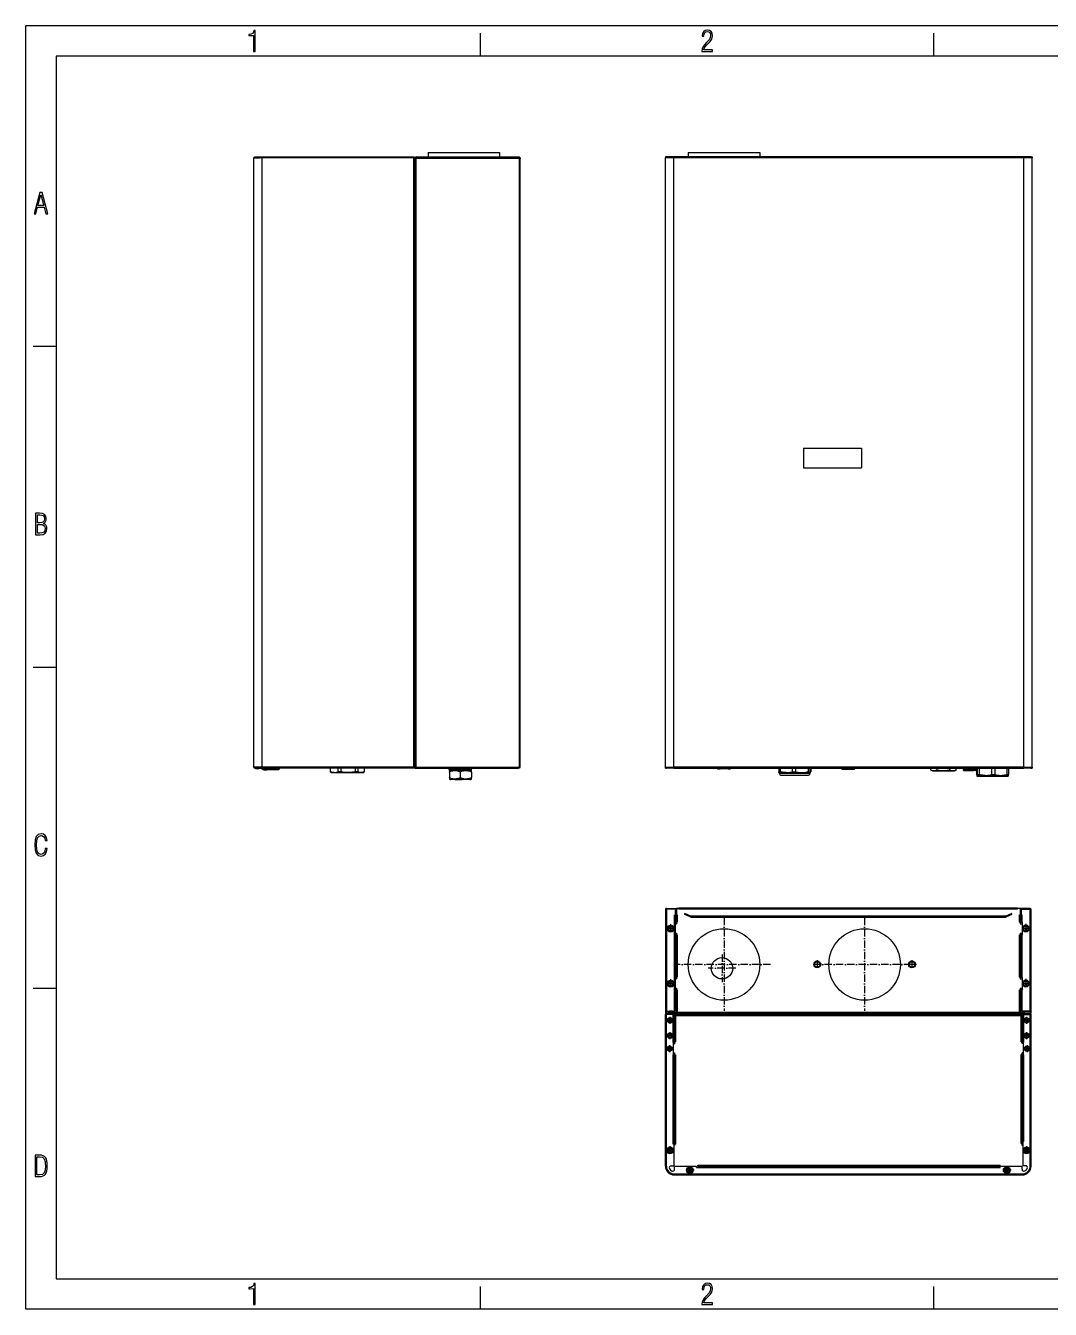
# Model space of a CAD drawing. Extents: x 0 to 2970, y 0 to 2100.
# Drawn here: x 0 to 1676, y 0 to 2100 of the extents above; entities that cross this region are included whole.
import ezdxf

# ---------------------------------------------------------------- set-up
doc = ezdxf.new("R2010")
doc.units = 0
doc.header["$MEASUREMENT"] = 0
doc.linetypes.add('DASHDOT', pattern=[18.5, 12, -3, 0.5, -3])
doc.layers.get('0').update_dxf_attribs({"linetype": 'CONTINUOUS'})

msp = doc.modelspace()

# ---------------------------------------------------------------- linework, layer by layer
at = {"color": 7}
for p, q in [((0, 0), (0, 2100)), ((2970, 2100), (0, 2100)), ((744, 2050), (744, 2087.5)), ((1486, 2050), (1486, 2087.5)), ((2920, 2050), (50, 2050)), ((50, 2050), (50, 50)), ((658.4, 1892.6), (775.4, 1892.6)), ((658.4, 1892.6), (658.4, 1885.4)), ((775.4, 1892.6), (775.4, 1885.4)), ((1084, 1892.6), (1201, 1892.6)), ((1084, 1892.6), (1084, 1885.4)), ((1201, 1892.6), (1201, 1885.4)), ((373.3, 1883.6), (373.8, 1884.9)), ((373.3, 887.2), (373.3, 1883.6)), ((373.3, 1883.6), (373.9, 1883.6)), ((373.8, 1884.9), (375.1, 1885.4)), ((373.9, 1883.6), (375.9, 1883.6)), ((375.1, 1885.4), (375.6, 1885.4)), ((375.6, 1885.4), (377.4, 1885.4)), ((375.9, 1883.6), (379, 1883.6)), ((377.4, 1885.4), (380, 1885.4)), ((379, 1883.6), (382.8, 1883.6)), ((380, 1885.4), (383.4, 1885.4)), ((387.1, 1883.6), (382.8, 1883.6)), ((383.4, 1885.4), (387.1, 1885.4)), ((387.1, 1885.4), (387.1, 1883.6)), ((387.1, 1885.4), (387.1, 1883.6)), ((387.1, 1885.4), (387.1, 1885.4)), ((387.1, 1885.4), (635.5, 1885.4)), ((387.1, 887.2), (387.1, 1883.6)), ((634.5, 1883.6), (387.1, 1883.6)), ((634.8, 1884.5), (634.5, 1883.6)), ((634.5, 1883.6), (634.8, 1884.1)), ((634.5, 1883.6), (635.3, 1883.9)), ((634.5, 1883.6), (634.9, 1883.9)), ((634.5, 1883.6), (634.5, 887.2)), ((635.1, 1885.1), (634.8, 1884.5)), ((634.8, 1884.1), (635.1, 1884.5)), ((634.9, 1883.9), (635.3, 1884.2)), ((635.4, 1885.4), (635.1, 1885.1)), ((635.1, 1884.5), (635.4, 1884.6)), ((635.4, 1884.5), (635.3, 1884.2)), ((635.3, 1883.9), (635.9, 1884.2)), ((635.4, 1885.4), (635.5, 1885.4)), ((635.5, 1884.6), (635.4, 1884.6)), ((635.5, 1884.5), (635.4, 1884.5)), ((635.5, 1885.4), (635.5, 1884.6)), ((635.5, 1884.5), (635.5, 1884.6)), ((635.5, 1884.5), (636.3, 1884.5)), ((635.9, 1884.2), (636.2, 1884.5)), ((636.2, 1884.5), (636.3, 1884.5)), ((636.3, 1884.6), (636.5, 1884.1)), ((636.3, 1884.6), (636.3, 887.2)), ((637.1, 1884.6), (636.3, 1884.6)), ((636.3, 1884.5), (636.3, 886.3)), ((636.8, 1883.7), (636.5, 1884.1)), ((637.2, 1883.4), (636.8, 1883.7)), ((637.1, 1884.6), (637.2, 1884.1)), ((637.2, 1884.2), (637.2, 1884.6)), ((808.1, 1884.6), (637.2, 1884.6)), ((637.4, 1884.5), (637.2, 1884.6)), ((637.2, 1884.1), (637.6, 1883.4)), ((638.1, 1882.8), (637.2, 1883.4)), ((637.6, 1884.1), (637.4, 1884.5)), ((637.4, 1883.7), (637.4, 1883.8)), ((637.6, 1883.6), (637.4, 1883.7)), ((637.8, 1883.7), (637.6, 1884.1)), ((637.8, 1883.3), (637.6, 1883.6)), ((638.1, 1882.8), (637.6, 1883.4)), ((637.7, 1883.4), (637.7, 1883.3)), ((638.1, 1882.8), (637.8, 1883.7)), ((638.1, 1882.8), (637.8, 1883.3)), ((638.2, 1884.9), (638.1, 1884.6)), ((807.1, 1882.8), (638.1, 1882.8)), ((638.1, 1882.8), (638.1, 887.2)), ((639.5, 1885.4), (638.2, 1884.9)), ((639.5, 1885.4), (639.5, 1884.6)), ((639.5, 1885.4), (645.5, 1885.4)), ((645.5, 1885.4), (808.1, 1885.4)), ((645.5, 1885.4), (645.5, 1884.6)), ((807.4, 1883.7), (807.1, 1882.8)), ((807.1, 1882.8), (807.4, 1883.3)), ((808.3, 1882.8), (807.1, 1882.8)), ((807.1, 1882.8), (807.1, 886.2)), ((807.6, 1884.1), (807.4, 1883.7)), ((807.4, 1883.3), (807.6, 1883.6)), ((807.8, 1884.5), (807.6, 1884.1)), ((807.8, 1883.7), (807.6, 1883.6)), ((808.1, 1884.6), (807.8, 1884.5)), ((808.1, 1883.8), (807.8, 1883.7)), ((808.1, 1883.6), (808, 1883.8)), ((808.1, 1884.6), (808.1, 1885.4)), ((808.1, 1885), (808.3, 1884.9)), ((808.1, 1884.6), (808.1, 1883.8)), ((808.1, 1883.6), (808.1, 1882.8)), ((808.1, 1883.6), (808.9, 1883.6)), ((808.3, 1884.9), (808.9, 1883.6)), ((808.9, 1882.8), (808.3, 1882.8)), ((808.9, 1883.6), (808.9, 1882.8)), ((808.9, 886.2), (808.9, 1882.8)), ((1047.4, 1885.4), (1046.6, 1885.4)), ((1046.6, 1885.4), (1046.6, 1883.6)), ((1046.6, 1883.6), (1046.7, 1884)), ((1046.6, 887.2), (1046.6, 1883.6)), ((1046.6, 1883.6), (1047.3, 1883.6)), ((1047.4, 1885.1), (1046.7, 1884)), ((1049.3, 1883.6), (1047.3, 1883.6)), ((1047.4, 1885.1), (1048.4, 1885.4)), ((1047.4, 1885.1), (1047.4, 1885.4)), ((1048.2, 1885.4), (1047.6, 1885.2)), ((1048.2, 1885.4), (1048.4, 1885.4)), ((1049, 1885.4), (1048.4, 1885.4)), ((1050.7, 1885.4), (1049, 1885.4)), ((1052.3, 1883.6), (1049.3, 1883.6)), ((1053.4, 1885.4), (1050.7, 1885.4)), ((1056.2, 1883.6), (1052.3, 1883.6)), ((1056.7, 1885.4), (1053.4, 1885.4)), ((1060.4, 1883.6), (1056.2, 1883.6)), ((1060.4, 1885.4), (1056.7, 1885.4)), ((1060.4, 1884.9), (1060.4, 1885.4)), ((1632.8, 1885.4), (1060.4, 1885.4)), ((1060.4, 1883.6), (1060.4, 1884.9)), ((1060.4, 887.2), (1060.4, 1883.6)), ((1632.8, 1883.6), (1060.4, 1883.6)), ((1632.8, 1884.9), (1632.8, 1885.4)), ((1636.5, 1885.4), (1632.8, 1885.4)), ((1632.8, 1883.6), (1632.8, 1884.9)), ((1632.8, 887.2), (1632.8, 1883.6)), ((1637.1, 1883.6), (1632.8, 1883.6)), ((1639.9, 1885.4), (1636.5, 1885.4)), ((1640.9, 1883.6), (1637.1, 1883.6)), ((1642.5, 1885.4), (1639.9, 1885.4)), ((1644, 1883.6), (1640.9, 1883.6)), ((1644.2, 1885.4), (1642.5, 1885.4)), ((1646, 1883.6), (1644, 1883.6)), ((1644.8, 1885.4), (1644.2, 1885.4)), ((1645.9, 1885.1), (1644.8, 1885.4)), ((1645.1, 1885.4), (1644.8, 1885.4)), ((1645.8, 1885.1), (1645.1, 1885.4)), ((1645.8, 1885.4), (1646.6, 1885.4)), ((1645.8, 1885.1), (1645.8, 1885.4)), ((1646.4, 1884.5), (1645.9, 1885.1)), ((1646, 1883.6), (1646.6, 1883.6)), ((1646.6, 1883.6), (1646.4, 1884.5)), ((1646.6, 1885.4), (1646.6, 1883.6)), ((1646.6, 887.2), (1646.6, 1883.6)), ((50, 1575), (12.5, 1575)), ((1272.6, 1408.7), (1367.6, 1408.7)), ((1272.6, 1408.7), (1272.6, 1376.7)), ((1367.6, 1408.7), (1367.6, 1376.7)), ((1272.6, 1376.7), (1367.6, 1376.7)), ((50, 1050), (12.5, 1050)), ((373.8, 886), (373.3, 887.2)), ((373.9, 887.2), (373.3, 887.2)), ((375.1, 885.4), (373.8, 886)), ((375.9, 887.2), (373.9, 887.2)), ((375.1, 885.4), (375.6, 885.4)), ((375.6, 885.4), (377.4, 885.4)), ((379, 887.2), (375.9, 887.2)), ((376.8, 884.5), (376.7, 884.5)), ((376.7, 884.5), (376.8, 884.5)), ((376.7, 884.5), (376.7, 884.5)), ((376.7, 884.5), (376.7, 884.5)), ((376.8, 884.5), (376.9, 884.5)), ((377.1, 884.5), (376.9, 884.5)), ((376.9, 884.5), (376.9, 884.5)), ((376.9, 884.5), (376.9, 884.5)), ((377, 884.5), (377.1, 884.5)), ((377.1, 884.5), (377.3, 884.5)), ((377.3, 884.5), (377.5, 884.5)), ((377.5, 884.5), (377.3, 884.5)), ((377.4, 885.4), (380, 885.4)), ((378, 884.5), (377.5, 884.5)), ((377.6, 884.5), (377.9, 884.5)), ((377.6, 884.5), (377.6, 884.5)), ((378, 884.5), (378, 884.5)), ((378, 884.5), (378.4, 884.5)), ((378, 884.5), (378, 884.5)), ((378.8, 884.5), (378.4, 884.5)), ((378.4, 884.5), (378.8, 884.5)), ((378.8, 885.4), (378.8, 885.1)), ((378.8, 885.1), (378.8, 885.4)), ((378.8, 885.1), (378.8, 884.8)), ((378.8, 884.8), (378.8, 885.1)), ((378.8, 884.6), (378.8, 884.8)), ((378.8, 884.8), (378.8, 884.6)), ((378.8, 884.5), (378.8, 884.6)), ((378.8, 884.6), (378.8, 884.5)), ((378.8, 884.5), (379.2, 884.5)), ((382.8, 887.2), (379, 887.2)), ((379.2, 884.5), (379.5, 884.5)), ((379.2, 884.5), (379.4, 884.5)), ((379.5, 884.5), (379.5, 884.5)), ((379.5, 884.5), (379.8, 884.5)), ((379.5, 884.5), (379.7, 884.5)), ((379.9, 884.5), (379.8, 884.5)), ((379.9, 884.5), (379.9, 884.5)), ((379.9, 884.5), (380.2, 884.5)), ((380, 885.4), (383.4, 885.4)), ((380.4, 884.5), (380.2, 884.5)), ((380.2, 884.5), (380.4, 884.5)), ((380.4, 884.5), (380.5, 884.5)), ((380.5, 884.5), (380.4, 884.5)), ((380.5, 884.5), (380.7, 884.5)), ((380.7, 884.5), (380.7, 884.5)), ((380.7, 884.5), (380.8, 884.5)), ((380.7, 884.5), (380.7, 884.5)), ((380.7, 884.5), (380.8, 884.5)), ((380.8, 884.5), (380.8, 884.5)), ((380.8, 884.5), (380.8, 884.5)), ((387.1, 887.2), (382.8, 887.2)), ((387.1, 885.4), (383.4, 885.4)), ((385.2, 885.4), (388.4, 883.2)), ((634.5, 887.2), (387.1, 887.2)), ((387.1, 885.4), (387.1, 887.2)), ((387.1, 885.4), (387.1, 887.2)), ((387.1, 885.4), (387.1, 885.4)), ((636.3, 885.4), (387.1, 885.4)), ((387.3, 885.4), (389.1, 884.2)), ((389.1, 884.2), (388.4, 883.2)), ((388.4, 883.2), (389.8, 882.7)), ((389.8, 883.9), (389.1, 884.2)), ((389.8, 883.9), (390.5, 883.9)), ((389.8, 883.9), (389.8, 882.7)), ((389.8, 882.7), (390.5, 882.7)), ((394.5, 883.9), (390.5, 883.9)), ((390.5, 883.9), (390.5, 882.7)), ((390.5, 882.7), (394.5, 882.7)), ((394.5, 882.7), (394.5, 883.9)), ((394.5, 883.9), (409.1, 883.9)), ((409.1, 882.7), (394.5, 882.7)), ((397.5, 885.4), (397.5, 884.7)), ((397.5, 885.4), (397.5, 884.7)), ((397.6, 884.7), (397.5, 884.7)), ((397.5, 884.7), (397.5, 884.7)), ((397.5, 884.7), (397.5, 884.7)), ((397.6, 884.7), (397.7, 884.7)), ((397.7, 884.7), (397.6, 884.7)), ((397.7, 884.7), (397.8, 884.7)), ((397.8, 884.7), (397.8, 884.7)), ((398, 884.7), (397.8, 884.7)), ((398.4, 884.7), (398, 884.7)), ((398.4, 884.7), (398.5, 884.7)), ((398.4, 884.7), (398.4, 884.7)), ((398.5, 884.7), (398.7, 884.7)), ((398.7, 884.7), (398.5, 884.7)), ((399.1, 884.7), (398.7, 884.7)), ((399.1, 884.7), (399.5, 884.7)), ((399.5, 884.7), (399.1, 884.7)), ((399.5, 885.4), (399.5, 884.7)), ((399.5, 884.7), (399.5, 885.4)), ((399.5, 884.7), (414.7, 884.7)), ((414.7, 884.7), (399.5, 884.7)), ((409.1, 883.9), (409.1, 882.7)), ((409.1, 883.9), (414.1, 883.9)), ((414.1, 882.7), (409.1, 882.7)), ((414.1, 883.9), (414.1, 882.7)), ((414.7, 884.7), (415.2, 884.9)), ((415.4, 884.9), (414.7, 884.7)), ((415.2, 884.9), (415.7, 885.2)), ((415.9, 885.4), (415.4, 884.9)), ((415.7, 885.2), (415.9, 885.4)), ((498, 885.4), (498, 879.4)), ((498.3, 885.4), (498.3, 879.4)), ((510.9, 885.4), (510.9, 879.4)), ((515.7, 885.4), (515.7, 879.4)), ((538.8, 885.4), (538.8, 879.4)), ((543.4, 885.4), (543.4, 879.4)), ((553.9, 885.4), (553.9, 879.4)), ((554, 885.4), (554, 879.4)), ((634.5, 887.2), (635.3, 887)), ((635, 886.4), (634.5, 887.2)), ((634.5, 887.2), (634.9, 887)), ((635, 886.8), (634.5, 887.2)), ((634.9, 887), (635.3, 886.7)), ((635.5, 886.4), (635, 886.8)), ((635, 886.4), (635.5, 885.8)), ((635.3, 887), (635.9, 886.7)), ((635.3, 886.7), (635.4, 886.5)), ((636.3, 886.2), (635.5, 886.4)), ((635.5, 885.8), (636.1, 885.5)), ((635.9, 886.7), (636.2, 886.4)), ((636.3, 886.3), (635.9, 886.3)), ((636.1, 885.5), (636.3, 885.4)), ((636.2, 886.4), (636.3, 886.3)), ((636.3, 887.2), (636.8, 887.2)), ((637.1, 886.2), (636.3, 886.2)), ((636.3, 886.2), (636.3, 885.4)), ((637.1, 885.4), (636.3, 885.4)), ((636.8, 887.2), (638.1, 887.2)), ((637.1, 886.5), (637.1, 887.2)), ((637.1, 886.2), (637.1, 886.5)), ((637.1, 886.2), (637.4, 886.4)), ((637.1, 886.2), (637.1, 885.4)), ((637.1, 885.4), (637.4, 885.6)), ((637.1, 885.4), (805.6, 885.4)), ((637.4, 886.4), (637.6, 886.5)), ((637.6, 886), (637.4, 885.6)), ((637.8, 886.8), (637.6, 886.5)), ((637.8, 886.4), (637.6, 886)), ((638.1, 887.2), (637.8, 886.8)), ((638.1, 887.2), (637.8, 886.4)), ((638.1, 887.2), (805.6, 887.2)), ((711.1, 882.9), (693.1, 882.9)), ((693.1, 881.9), (693.1, 882.9)), ((711.1, 883.9), (694.1, 883.9)), ((697, 883.8), (697, 885.4)), ((697.7, 883.8), (697, 883.8)), ((697, 883.8), (698.3, 881.8)), ((699.6, 883.8), (697.7, 883.8)), ((698.1, 885.4), (698.1, 883.9)), ((702.6, 883.8), (699.6, 883.8)), ((706.3, 883.8), (702.6, 883.8)), ((710.5, 883.8), (706.3, 883.8)), ((710.5, 883.8), (710.5, 885.4)), ((714.7, 883.8), (710.5, 883.8)), ((710.5, 881.8), (710.5, 883.8)), ((728.1, 883.9), (711.1, 883.9)), ((729.1, 882.9), (711.1, 882.9)), ((718.4, 883.8), (714.7, 883.8)), ((721.4, 883.8), (718.4, 883.8)), ((721.4, 883.8), (723.3, 883.8)), ((722.7, 881.8), (724, 883.8)), ((724, 883.8), (723.3, 883.8)), ((724, 885.4), (724, 883.8)), ((724.1, 885.4), (724.1, 883.9)), ((729.1, 881.4), (729.1, 882.9)), ((805.6, 887.2), (805.6, 886.2)), ((807.1, 886.2), (805.6, 886.2)), ((805.6, 886), (805.6, 886.2)), ((805.6, 885.4), (805.6, 886)), ((808.1, 885.4), (805.6, 885.4)), ((807.1, 886.2), (808.3, 886.2)), ((808.1, 886.2), (808.1, 886.2)), ((808.1, 886.2), (808.1, 885.4)), ((808.3, 886.2), (808.9, 886.2)), ((1046.6, 885.4), (1046.6, 887.2)), ((1047, 886.2), (1046.6, 887.2)), ((1046.6, 887.2), (1047.3, 887.2)), ((1046.6, 885.4), (1047.4, 885.4)), ((1047, 886.2), (1047.6, 885.6)), ((1047.3, 887.2), (1049.3, 887.2)), ((1047.4, 885.8), (1047.4, 885.4)), ((1047.4, 885.8), (1047.5, 885.7)), ((1047.5, 885.8), (1047.6, 885.7)), ((1047.6, 885.6), (1047.6, 885.6)), ((1047.6, 885.6), (1048.4, 885.4)), ((1047.9, 885.6), (1048.2, 885.5)), ((1048.2, 885.5), (1048.4, 885.4)), ((1048.4, 885.4), (1049, 885.4)), ((1050.7, 885.4), (1049, 885.4)), ((1049.3, 887.2), (1052.3, 887.2)), ((1053.4, 885.4), (1050.7, 885.4)), ((1052.3, 887.2), (1056.2, 887.2)), ((1056.7, 885.4), (1053.4, 885.4)), ((1056.2, 887.2), (1060.4, 887.2)), ((1060.4, 885.4), (1056.7, 885.4)), ((1060.4, 886), (1060.4, 887.2)), ((1632.8, 887.2), (1060.4, 887.2)), ((1060.4, 885.4), (1060.4, 886)), ((1060.4, 885.4), (1632.8, 885.4)), ((1131.1, 885.4), (1131.1, 885.3)), ((1131.1, 885.3), (1131.1, 885.3)), ((1131.2, 885), (1131.1, 885.3)), ((1131.1, 885.3), (1131.7, 884.9)), ((1131.2, 885), (1131.7, 884.6)), ((1132.7, 884.7), (1131.7, 884.9)), ((1131.7, 884.6), (1132, 884.4)), ((1132, 884.4), (1132.9, 884.2)), ((1134, 884.5), (1132.7, 884.7)), ((1132.9, 884.2), (1134.2, 884)), ((1136.1, 884.5), (1134, 884.5)), ((1134.2, 884), (1135.1, 884)), ((1135.1, 884), (1136.1, 884)), ((1136.1, 884.5), (1136.1, 885.4)), ((1149.1, 884.5), (1136.1, 884.5)), ((1136.1, 884.1), (1136.1, 884.5)), ((1136.1, 884), (1136.1, 884.1)), ((1149.1, 884), (1136.1, 884)), ((1137.6, 885.4), (1136.7, 885.4)), ((1136.8, 885.4), (1137.6, 885.4)), ((1137.6, 885.4), (1147.6, 885.4)), ((1137.6, 885.4), (1137.6, 885.4)), ((1147.6, 885.4), (1148.6, 885.4)), ((1147.6, 885.4), (1148.5, 885.4)), ((1147.6, 885.4), (1147.6, 885.4)), ((1149.1, 885.4), (1149.1, 884.5)), ((1150.3, 884.5), (1149.1, 884.5)), ((1149.1, 884.1), (1149.1, 884.5)), ((1149.1, 884), (1149.1, 884.1)), ((1149.1, 884), (1150.2, 884)), ((1150.2, 884), (1151.6, 884.1)), ((1151.8, 884.6), (1150.3, 884.5)), ((1151.6, 884.1), (1152.7, 884.3)), ((1153, 884.8), (1151.8, 884.6)), ((1152.7, 884.3), (1153.4, 884.5)), ((1153, 884.8), (1153.8, 885)), ((1153.7, 884.7), (1153.4, 884.5)), ((1154, 885), (1153.7, 884.7)), ((1154.1, 885.3), (1153.8, 885)), ((1154, 885), (1154.1, 885.3)), ((1154.1, 885.3), (1154.1, 885.4)), ((1154.1, 885.3), (1154.1, 885.3)), ((1232.1, 885.4), (1232.1, 879.4)), ((1234.6, 885.4), (1234.6, 879.4)), ((1254, 885.4), (1254, 879.4)), ((1259.5, 885.4), (1259.5, 879.4)), ((1280.1, 885.4), (1280.1, 879.4)), ((1283.1, 885.4), (1283.1, 879.4)), ((1284.3, 885.4), (1284.3, 879.4)), ((1335.8, 883.4), (1335.8, 885.4)), ((1355.8, 883.4), (1335.8, 883.4)), ((1355.8, 883.4), (1355.8, 885.4)), ((1480.9, 882), (1480.9, 885.4)), ((1491.3, 882), (1491.3, 885.4)), ((1512.1, 882), (1512.1, 885.4)), ((1522.5, 882), (1522.5, 885.4)), ((1534.5, 882.9), (1555.7, 882.9)), ((1534.5, 881.4), (1534.5, 882.9)), ((1535.5, 883.9), (1555.7, 883.9)), ((1539.5, 885.4), (1539.5, 883.9)), ((1555.7, 885.4), (1555.7, 874.9)), ((1556.8, 885.4), (1556.8, 874.9)), ((1559.7, 885.4), (1559.7, 874.9)), ((1580.3, 885.4), (1580.3, 874.9)), ((1585.7, 885.4), (1585.7, 874.9)), ((1605.2, 885.4), (1605.2, 874.9)), ((1607.7, 885.4), (1607.7, 874.9)), ((1632.8, 887.2), (1632.8, 886)), ((1632.8, 887.2), (1637.1, 887.2)), ((1632.8, 886), (1632.8, 885.4)), ((1636.5, 885.4), (1632.8, 885.4)), ((1639.9, 885.4), (1636.5, 885.4)), ((1637.1, 887.2), (1640.9, 887.2)), ((1642.5, 885.4), (1639.9, 885.4)), ((1640.9, 887.2), (1644, 887.2)), ((1644.2, 885.4), (1642.5, 885.4)), ((1644, 887.2), (1646, 887.2)), ((1644.2, 885.4), (1644.8, 885.4)), ((1644.8, 885.4), (1645.7, 885.6)), ((1645.1, 885.5), (1644.8, 885.4)), ((1645.1, 885.5), (1645.4, 885.6)), ((1645.6, 885.6), (1645.7, 885.6)), ((1645.7, 885.6), (1646.3, 886.2)), ((1645.8, 885.4), (1645.8, 885.8)), ((1645.8, 885.7), (1645.8, 885.8)), ((1645.8, 885.4), (1646.6, 885.4)), ((1646, 887.2), (1646.6, 887.2)), ((1646.3, 886.2), (1646.6, 887.2)), ((1646.6, 887.2), (1646.6, 885.4)), ((498.3, 879.4), (498, 879.4)), ((500.5, 877.9), (498, 879.4)), ((504.6, 877.9), (500.5, 877.9)), ((551.4, 877.9), (504.6, 877.9)), ((515.7, 879.4), (510.9, 879.4)), ((543.4, 879.4), (538.8, 879.4)), ((551.4, 877.9), (554, 879.4)), ((554, 879.4), (553.9, 879.4)), ((693.2, 881.9), (693.1, 881.9)), ((693.2, 881.9), (693.2, 881.4)), ((693.2, 881.4), (693.2, 878.9)), ((711.1, 881.4), (693.2, 881.4)), ((693.2, 878.9), (693.2, 869.9)), ((693.2, 869.9), (693.2, 867.4)), ((702.1, 866.9), (695.5, 866.9)), ((698.3, 881.8), (699.8, 881.8)), ((699.8, 881.8), (702.6, 881.8)), ((702.1, 866.9), (707.4, 866.9)), ((702.6, 881.8), (706.3, 881.8)), ((711.1, 866.9), (703, 866.9)), ((706.3, 881.8), (710.5, 881.8)), ((707.4, 866.9), (711.1, 866.9)), ((710.5, 881.8), (714.7, 881.8)), ((720.1, 881.4), (711.1, 881.4)), ((711.1, 878.9), (711.1, 869.9)), ((711.1, 866.9), (713.9, 866.9)), ((713, 866.9), (711.1, 866.9)), ((713.4, 866.9), (713, 866.9)), ((726.7, 866.9), (713.9, 866.9)), ((714.7, 881.8), (718.4, 881.8)), ((718.4, 881.8), (721.2, 881.8)), ((729.1, 881.4), (720.1, 881.4)), ((721.2, 881.8), (722.7, 881.8)), ((729.1, 878.9), (729.1, 881.4)), ((729.1, 878.9), (729.1, 869.9)), ((729.1, 867.5), (729.1, 869.9)), ((1232.1, 879.4), (1234.6, 879.4)), ((1232.7, 877.9), (1232.7, 878)), ((1232.7, 877.9), (1244.3, 877.9)), ((1232.7, 877.9), (1232.7, 876.9)), ((1232.7, 876.9), (1244.3, 876.9)), ((1235.7, 873.9), (1246, 873.9)), ((1244.3, 877.9), (1283.6, 877.9)), ((1244.3, 876.9), (1283.6, 876.9)), ((1246, 873.9), (1280.6, 873.9)), ((1254, 879.4), (1259.5, 879.4)), ((1280.1, 879.4), (1283.1, 879.4)), ((1283.6, 877.9), (1283.7, 878)), ((1283.6, 877.9), (1283.6, 876.9)), ((1483.7, 880.9), (1480.9, 882)), ((1483.7, 880.9), (1485.9, 880.9)), ((1485.9, 880.9), (1486.1, 880.9)), ((1486.1, 880.9), (1485.9, 880.9)), ((1486.1, 880.9), (1501.7, 880.9)), ((1501.7, 880.9), (1517.3, 880.9)), ((1517.3, 880.9), (1519.7, 880.9)), ((1519.7, 880.9), (1522.5, 882)), ((1534.5, 881.4), (1550.9, 881.4)), ((1550.9, 881.9), (1550.9, 881.4)), ((1550.9, 881.9), (1554.1, 881.9)), ((1554.1, 881.9), (1554.1, 881.4)), ((1554.1, 881.4), (1555.7, 881.4)), ((1556.2, 873.4), (1556.2, 873.5)), ((1556.2, 873.4), (1570, 873.4)), ((1556.2, 873.4), (1556.2, 872.4)), ((1556.2, 872.4), (1570, 872.4)), ((1556.8, 874.9), (1559.7, 874.9)), ((1570, 873.4), (1607.1, 873.4)), ((1570, 872.4), (1607.1, 872.4)), ((1580.3, 874.9), (1585.7, 874.9)), ((1605.2, 874.9), (1607.7, 874.9)), ((1607.1, 873.4), (1607.2, 873.5)), ((1607.1, 873.4), (1607.1, 872.4)), ((1046.6, 654.9), (1048.4, 654.9)), ((1046.6, 654.9), (1046.6, 653.9)), ((1046.6, 653.9), (1046.6, 487.9)), ((1048.4, 655.7), (1067.4, 655.7)), ((1062.4, 654.9), (1048.4, 654.9)), ((1048.4, 654.9), (1048.4, 487.9)), ((1062.4, 654.9), (1064.8, 654.9)), ((1062.4, 654.9), (1062.4, 644.9)), ((1062.4, 654), (1064.8, 654)), ((1064.8, 655.5), (1064.8, 645.5)), ((1068.8, 655.5), (1064.8, 655.5)), ((1067.4, 655.5), (1067.4, 655.7)), ((1622.8, 656.3), (1068.8, 656.3)), ((1068.8, 656.3), (1068.8, 654.5)), ((1068.8, 654.5), (1068.8, 655.5)), ((1622.8, 654.5), (1068.8, 654.5)), ((1078.3, 656.4), (1069.2, 656.4)), ((1069.2, 656.4), (1069.2, 656.3)), ((1078.3, 656.5), (1078.3, 656.9)), ((1078.3, 656.5), (1613.3, 656.5)), ((1078.3, 656.5), (1078.3, 656.3)), ((1613.3, 656.5), (1613.3, 656.9)), ((1613.3, 656.5), (1613.3, 656.3)), ((1622.4, 656.4), (1613.3, 656.4)), ((1622.4, 656.4), (1622.4, 656.3)), ((1622.8, 656.3), (1622.8, 655.5)), ((1622.8, 654.5), (1622.8, 655.5)), ((1626.8, 655.5), (1622.8, 655.5)), ((1624.2, 655.5), (1624.2, 655.7)), ((1643.2, 655.7), (1624.2, 655.7)), ((1626.8, 655.5), (1626.8, 645.5)), ((1629.2, 654.9), (1626.8, 654.9)), ((1626.8, 654), (1629.2, 654)), ((1629.2, 654.9), (1643.2, 654.9)), ((1629.2, 644.9), (1629.2, 654.9)), ((1643.2, 653.9), (1643.2, 654.9)), ((1643.2, 654), (1644.2, 654)), ((1645, 653.9), (1643.2, 653.9)), ((1643.2, 487.9), (1643.2, 653.9)), ((1645, 487.9), (1645, 653.9)), ((1061.4, 487.9), (1061.4, 644.9)), ((1062.4, 644.9), (1061.4, 644.9)), ((1062.4, 647.1), (1064.8, 647.1)), ((1063.2, 644.9), (1062.4, 644.9)), ((1063.2, 632.9), (1062.9, 632.9)), ((1062.9, 612.9), (1062.9, 632.9)), ((1062.9, 630.5), (1064.8, 630.5)), ((1063.2, 632.9), (1063.2, 644.9)), ((1064, 644.4), (1063.2, 644.4)), ((1063.7, 641.4), (1063.2, 641.4)), ((1063.7, 630.5), (1063.7, 644.4)), ((1064, 645.5), (1064, 633.5)), ((1064, 645.5), (1064.8, 645.5)), ((1064, 633.5), (1065.8, 633.5)), ((1064.8, 645.5), (1065.8, 645.5)), ((1064.8, 633.5), (1064.8, 630.5)), ((1064.8, 633.5), (1065.8, 633.5)), ((1065.8, 645.5), (1065.8, 633.5)), ((1088.3, 643.3), (1078.3, 647.8)), ((1078.3, 646.1), (1078.3, 647.8)), ((1088.3, 641.5), (1078.3, 646.1)), ((1603.3, 643.3), (1088.3, 643.3)), ((1088.3, 641.5), (1088.3, 643.3)), ((1088.3, 641.5), (1603.3, 641.5)), ((1613.3, 647.8), (1603.3, 643.3)), ((1613.3, 646.1), (1603.3, 641.5)), ((1603.3, 641.5), (1603.3, 643.3)), ((1613.3, 646.1), (1613.3, 647.8)), ((1625.8, 633.5), (1625.8, 645.5)), ((1625.8, 645.5), (1626.8, 645.5)), ((1627.6, 633.5), (1625.8, 633.5)), ((1625.8, 633.5), (1626.8, 633.5)), ((1629.2, 647.1), (1626.8, 647.1)), ((1627.6, 645.5), (1626.8, 645.5)), ((1626.8, 633.5), (1626.8, 630.5)), ((1626.8, 630.5), (1630.2, 630.5)), ((1627.6, 633.5), (1627.6, 645.5)), ((1628.4, 644.4), (1627.6, 644.4)), ((1628.4, 641.4), (1627.6, 641.4)), ((1628.4, 632.9), (1628.4, 644.9)), ((1629.2, 644.9), (1628.4, 644.9)), ((1630.2, 632.9), (1628.4, 632.9)), ((1630.2, 644.9), (1629.2, 644.9)), ((1630.2, 632.9), (1630.2, 644.9)), ((1630.2, 632.9), (1630.2, 612.9)), ((1056.9, 623.3), (1056.9, 622.5)), ((1062.9, 615.5), (1064.8, 615.5)), ((1063.2, 612.9), (1062.9, 612.9)), ((1063.2, 542.9), (1063.2, 612.9)), ((1063.7, 568.9), (1063.7, 615.5)), ((1064, 612.5), (1064, 543.5)), ((1064, 612.5), (1064.8, 612.5)), ((1064.8, 615.5), (1064.8, 612.5)), ((1064.8, 612.5), (1065.8, 612.5)), ((1065.8, 612.5), (1065.8, 543.5)), ((1625.8, 543.5), (1625.8, 612.5)), ((1625.8, 612.5), (1626.8, 612.5)), ((1626.8, 615.5), (1630.2, 615.5)), ((1626.8, 615.5), (1626.8, 612.5)), ((1627.6, 612.5), (1626.8, 612.5)), ((1627.6, 543.5), (1627.6, 612.5)), ((1628.4, 542.9), (1628.4, 612.9)), ((1630.2, 612.9), (1628.4, 612.9)), ((1630.2, 542.9), (1630.2, 612.9)), ((1063.7, 568.9), (1063.7, 543.8)), ((1063.7, 568.9), (1064, 568.9)), ((50, 525), (12.5, 525)), ((1056.9, 533.3), (1056.9, 532.5)), ((1062.9, 522.9), (1062.9, 542.9)), ((1063.2, 542.9), (1062.9, 542.9)), ((1062.9, 540.5), (1064.8, 540.5)), ((1062.9, 525.5), (1064.8, 525.5)), ((1063.7, 543.8), (1064, 543.8)), ((1063.7, 540.5), (1063.7, 543.8)), ((1063.7, 503.5), (1063.7, 525.5)), ((1064, 543.5), (1065.8, 543.5)), ((1064.8, 543.5), (1064.8, 540.5)), ((1064.8, 543.5), (1065.8, 543.5)), ((1064.8, 525.5), (1064.8, 522.5)), ((1627.6, 543.5), (1625.8, 543.5)), ((1625.8, 543.5), (1626.8, 543.5)), ((1626.8, 543.5), (1626.8, 540.5)), ((1626.8, 540.5), (1630.2, 540.5)), ((1626.8, 525.5), (1630.2, 525.5)), ((1626.8, 525.5), (1626.8, 522.5)), ((1630.2, 542.9), (1628.4, 542.9)), ((1630.2, 542.9), (1630.2, 522.9)), ((1063.2, 522.9), (1062.9, 522.9)), ((1063.2, 487.9), (1063.2, 522.9)), ((1064, 522.5), (1064, 486)), ((1064, 522.5), (1064.8, 522.5)), ((1064.8, 522.5), (1065.8, 522.5)), ((1065.8, 522.5), (1065.8, 486)), ((1625.8, 486), (1625.8, 522.5)), ((1625.8, 522.5), (1626.8, 522.5)), ((1627.6, 522.5), (1626.8, 522.5)), ((1627.6, 486), (1627.6, 522.5)), ((1628.4, 487.9), (1628.4, 522.9)), ((1630.2, 522.9), (1628.4, 522.9)), ((1630.2, 487.9), (1630.2, 522.9)), ((1046.6, 487.9), (1048.4, 487.9)), ((1046.6, 487.9), (1046.6, 484.9)), ((1047.4, 487.9), (1047.4, 484.9)), ((1047.4, 484.9), (1048.4, 484.9)), ((1048.4, 484), (1048.1, 484)), ((1048.1, 484), (1048.4, 484)), ((1048.4, 483.1), (1048.2, 483.1)), ((1048.4, 487.9), (1061.4, 487.9)), ((1048.4, 484.9), (1048.4, 487.9)), ((1048.4, 483.9), (1048.4, 484.9)), ((1048.4, 483.9), (1064.6, 483.9)), ((1048.4, 483.9), (1048.4, 483.9)), ((1048.4, 483.9), (1048.4, 483.9)), ((1064.6, 483.1), (1048.4, 483.1)), ((1049.8, 485), (1049.8, 484.2)), ((1049.8, 485), (1051.8, 485)), ((1049.8, 484.2), (1051.8, 484.2)), ((1053.5, 487.7), (1051.2, 485.4)), ((1051.2, 485.4), (1060.3, 485.4)), ((1051.6, 483.1), (1051.6, 482.3)), ((1051.8, 485), (1051.8, 484.2)), ((1065.8, 485), (1051.8, 485)), ((1065.8, 484.2), (1051.8, 484.2)), ((1052.2, 486.4), (1052.2, 487.9)), ((1058.1, 487.7), (1053.5, 487.7)), ((1053.6, 487.7), (1054.1, 487.7)), ((1053.9, 487.7), (1053.9, 487.9)), ((1054.1, 487.7), (1054.1, 487.9)), ((1054.5, 487.7), (1054.5, 487.9)), ((1054.5, 487.9), (1054.5, 487.7)), ((1057.4, 487.7), (1057.4, 487.9)), ((1057.4, 487.7), (1057.4, 487.9)), ((1057.4, 487.7), (1058.1, 487.7)), ((1058.1, 487.7), (1060.5, 485.4)), ((1059.1, 486.8), (1059.1, 487.9)), ((1060.3, 485.4), (1060.5, 485.4)), ((1061.2, 487.9), (1061.2, 485)), ((1061.2, 484.2), (1061.2, 483.9)), ((1063.2, 487.9), (1061.4, 487.9)), ((1062.7, 484.2), (1062.7, 483.9)), ((1063.7, 503.5), (1064, 503.5)), ((1063.8, 503.4), (1064, 503.4)), ((1064, 486), (1065.8, 486)), ((1064.6, 483.9), (1064.6, 483.1)), ((1065.6, 483.3), (1067.1, 481.8)), ((1065.7, 484.2), (1065.7, 483.1)), ((1065.8, 486), (1625.8, 486)), ((1065.8, 484.2), (1065.8, 486)), ((1065.8, 484.2), (1625.8, 484.2)), ((1067.9, 483.2), (1069.3, 481.8)), ((1623.7, 483.2), (1067.9, 483.2)), ((1622.5, 482), (1623.7, 483.2)), ((1624.8, 482), (1626.2, 483.4)), ((1627.6, 486), (1625.8, 486)), ((1625.8, 484.2), (1625.8, 486)), ((1625.8, 485), (1633.5, 485)), ((1625.8, 484.2), (1633.5, 484.2)), ((1625.9, 484.2), (1625.9, 483.1)), ((1627, 483.9), (1627, 483.1)), ((1627, 483.9), (1633.5, 483.9)), ((1627, 483.1), (1633.5, 483.1)), ((1630.2, 487.9), (1628.4, 487.9)), ((1628.9, 484.2), (1628.9, 483.9)), ((1641.7, 487.9), (1630.2, 487.9)), ((1630.4, 485), (1630.4, 487.9)), ((1630.4, 483.9), (1630.4, 484.2)), ((1633.5, 487.7), (1631.2, 485.4)), ((1631.4, 485.4), (1631.2, 485.4)), ((1633.5, 485.4), (1631.4, 485.4)), ((1632.9, 487.1), (1632.9, 487.9)), ((1633.5, 487.4), (1633.5, 487.9)), ((1633.5, 487.7), (1633.5, 487.7)), ((1643.5, 487.4), (1633.5, 487.4)), ((1633.5, 487.1), (1633.5, 487.4)), ((1633.5, 487.1), (1643.5, 487.1)), ((1633.5, 487.1), (1633.5, 484.6)), ((1633.5, 484.6), (1643.5, 484.6)), ((1633.5, 482.3), (1633.5, 484.6)), ((1641.7, 487.9), (1643.2, 487.9)), ((1645, 487.9), (1643.2, 487.9)), ((1643.5, 487.9), (1643.5, 487.4)), ((1643.5, 487.1), (1643.5, 487.4)), ((1643.5, 487.1), (1643.5, 484.6)), ((1643.5, 484.9), (1644.2, 484.9)), ((1643.5, 484.6), (1643.5, 482.3)), ((1643.5, 484), (1643.5, 484)), ((1643.5, 484), (1643.5, 484)), ((1644.2, 484.9), (1644.2, 487.9)), ((1645, 484.9), (1645, 487.9)), ((1048.2, 482.3), (1046.6, 482.3)), ((1046.6, 234.3), (1046.6, 482.3)), ((1059.4, 482.3), (1048.2, 482.3)), ((1048.2, 234.3), (1048.2, 482.3)), ((1061, 482.3), (1059.4, 482.3)), ((1059.4, 436.4), (1059.4, 482.3)), ((1061, 436.4), (1061, 482.3)), ((1063.4, 482.3), (1061, 482.3)), ((1061.2, 482.3), (1061.2, 434.5)), ((1062.1, 481), (1061.3, 481)), ((1061.3, 480), (1061.3, 481)), ((1061.3, 480), (1063.1, 480)), ((1061.3, 480), (1061.3, 437.5)), ((1062.1, 480), (1062.1, 481)), ((1062.7, 482.3), (1062.7, 480)), ((1628.5, 482), (1063.1, 481.8)), ((1063.1, 481.8), (1063.1, 480)), ((1628.5, 480.2), (1063.1, 480)), ((1063.1, 480), (1063.1, 437.5)), ((1064.2, 481.8), (1064, 482.1)), ((1064.5, 482.6), (1065.4, 481.8)), ((1065.9, 481.8), (1065.1, 482.7)), ((1065.7, 482), (1065.7, 481.8)), ((1625.9, 482), (1626.7, 482.8)), ((1625.9, 482), (1625.9, 482)), ((1627.1, 482.6), (1626.5, 482)), ((1627.6, 482), (1627.7, 482.1)), ((1628.3, 482.3), (1630.6, 482.3)), ((1628.5, 482), (1628.5, 480.2)), ((1630.3, 480.2), (1628.5, 480.2)), ((1628.5, 437.7), (1628.5, 480.2)), ((1628.9, 482.3), (1628.9, 480.2)), ((1629.5, 480.2), (1629.5, 481.2)), ((1629.5, 481.2), (1630.3, 481.2)), ((1630.3, 480.2), (1630.3, 481.2)), ((1630.3, 437.7), (1630.3, 480.2)), ((1630.4, 434.7), (1630.4, 482.3)), ((1630.6, 482.3), (1630.6, 436.4)), ((1630.6, 482.3), (1632.2, 482.3)), ((1632.2, 482.3), (1632.2, 436.4)), ((1632.2, 482.3), (1643.4, 482.3)), ((1643.4, 234.3), (1643.4, 482.3)), ((1643.4, 482.3), (1645, 482.3)), ((1645, 481.5), (1645, 482.3)), ((1645, 234.3), (1645, 482.3)), ((1061, 436.4), (1059.4, 436.4)), ((1059.4, 436.4), (1059.4, 416.4)), ((1059.4, 434.5), (1061.3, 434.5)), ((1061.3, 437.5), (1063.1, 437.5)), ((1061.3, 437.5), (1061.3, 434.5)), ((1061.3, 437.5), (1063.1, 437.5)), ((1630.3, 437.7), (1628.5, 437.7)), ((1628.5, 437.7), (1630.3, 437.7)), ((1630.3, 437.7), (1630.3, 434.7)), ((1632.2, 434.7), (1630.3, 434.7)), ((1630.6, 436.4), (1632.2, 436.4)), ((1631.5, 435.6), (1631.5, 436.4)), ((1631.5, 435.6), (1632.2, 435.6)), ((1632.2, 416.4), (1632.2, 436.4)), ((1059.4, 419.5), (1061.3, 419.5)), ((1061, 416.4), (1059.4, 416.4)), ((1059.4, 270.3), (1059.4, 416.4)), ((1061, 270.3), (1061, 416.4)), ((1061.2, 419.5), (1061.2, 268)), ((1061.3, 419.5), (1061.3, 416.5)), ((1061.3, 416.5), (1061.4, 270)), ((1061.3, 416.5), (1063.1, 416.5)), ((1063.1, 416.5), (1063.2, 270)), ((1628.6, 271.2), (1628.5, 416.7)), ((1628.5, 416.7), (1630.3, 416.7)), ((1632.2, 419.7), (1630.3, 419.7)), ((1630.3, 419.7), (1630.3, 416.7)), ((1630.4, 271.2), (1630.3, 416.7)), ((1630.4, 268.2), (1630.4, 419.7)), ((1630.6, 416.4), (1630.6, 274.3)), ((1630.6, 416.4), (1632.2, 416.4)), ((1632.2, 416.4), (1632.2, 274.3)), ((1630.6, 274.3), (1632.2, 274.3)), ((1631.4, 274.3), (1632.2, 274.3)), ((1631.4, 274.3), (1631.4, 234.9)), ((1061, 270.3), (1059.4, 270.3)), ((1060.2, 270.3), (1059.4, 270.3)), ((1060.2, 270.3), (1060.2, 234.7)), ((1060.2, 268), (1061.4, 268)), ((1061.4, 270), (1063.2, 270)), ((1061.4, 270), (1061.4, 268)), ((1061.4, 270), (1063.2, 270)), ((1630.4, 271.2), (1628.6, 271.2)), ((1628.6, 271.2), (1630.4, 271.2)), ((1630.4, 271.2), (1630.4, 268.2)), ((1631.4, 268.2), (1630.4, 268.2)), ((1048.2, 234.3), (1046.6, 234.3)), ((1055.9, 234.7), (1060.2, 234.7)), ((1097.7, 233.6), (1061.7, 233.6)), ((1061.7, 229.1), (1061.7, 233.6)), ((1097.7, 232), (1097.7, 233.6)), ((1097.7, 232), (1097.7, 233.6)), ((1097.7, 232), (1594.1, 232)), ((1099.4, 235.7), (1594.4, 235.8)), ((1099.4, 233.9), (1099.4, 235.7)), ((1099.4, 233.9), (1099.4, 235.7)), ((1099.4, 233.9), (1594.4, 234)), ((1099.4, 233.6), (1594.1, 233.6)), ((1234.1, 233.9), (1234.1, 233.6)), ((1238.6, 233.9), (1238.6, 233.6)), ((1240.5, 233.9), (1240.5, 233.6)), ((1451.1, 234), (1451.1, 233.6)), ((1453.1, 234), (1453.1, 233.6)), ((1457.6, 234), (1457.6, 233.6)), ((1630.1, 233.6), (1594.1, 233.6)), ((1594.1, 232), (1594.1, 233.6)), ((1594.4, 233.6), (1594.4, 235.8)), ((1630.1, 229.2), (1630.1, 233.6)), ((1635.9, 234.9), (1631.4, 234.9)), ((1643.4, 234.3), (1645, 234.3)), ((1060.9, 221.6), (1630.7, 221.6)), ((1060.9, 221.6), (1060.9, 220)), ((1060.9, 220), (1630.7, 220)), ((1630.7, 221.6), (1630.7, 220)), ((1637.1, 228.4), (1636.6, 227.9)), ((50, 50), (2920, 50)), ((744, 0), (744, 37.5)), ((1486, 0), (1486, 37.5)), ((2970, 0), (0, 0))]:
    msp.add_line(p, q, dxfattribs=at)
at = {"color": 7, "linetype": 'DASHDOT'}
for p, q in [((1055.2, 630.3), (1055.2, 615.5)), ((1142.5, 640.2), (1142.5, 488.1)), ((1372.5, 640.2), (1372.5, 488.1)), ((1636.3, 630.4), (1636.3, 615.6)), ((1062.6, 622.9), (1047.8, 622.9)), ((1643.7, 623), (1628.9, 623)), ((1063.2, 585.4), (1063.8, 585.4)), ((1139.2, 580.6), (1139.2, 535.1)), ((1295, 571.4), (1295, 556.9)), ((1450, 571.4), (1450, 556.9)), ((1063.2, 563.4), (1063.8, 563.4)), ((1218.5, 564.2), (1066.4, 564.2)), ((1161.9, 557.9), (1116.4, 557.9)), ((1302.2, 564.2), (1287.8, 564.2)), ((1448.5, 564.2), (1296.4, 564.2)), ((1457.2, 564.2), (1442.8, 564.2)), ((1062.6, 532.9), (1047.8, 532.9)), ((1055.2, 540.3), (1055.2, 525.5)), ((1063.6, 541.4), (1063.7, 541.4)), ((1643.7, 533), (1628.9, 533)), ((1636.3, 540.4), (1636.3, 525.6)), ((1055.7, 487.7), (1055.7, 487.9)), ((1055.7, 483.9), (1055.7, 484.2)), ((1055.8, 484.7), (1055.8, 488)), ((1635.8, 484.2), (1635.8, 483.9)), ((1059.8, 472.6), (1048.5, 472.6)), ((1054.1, 478.3), (1054.1, 467)), ((1643.2, 472.6), (1631.9, 472.6)), ((1637.5, 478.3), (1637.5, 467)), ((1059.8, 447.6), (1048.5, 447.6)), ((1054.1, 453.3), (1054.1, 442)), ((1643.2, 447.6), (1631.9, 447.6)), ((1637.5, 453.3), (1637.5, 442)), ((1059.1, 426.4), (1047.8, 426.4)), ((1057, 426.5), (1049.7, 426.5)), ((1053.3, 430.1), (1053.3, 422.9)), ((1053.4, 432), (1053.4, 420.8)), ((1643.9, 426.4), (1632.6, 426.4)), ((1640.3, 426.7), (1636.4, 426.7)), ((1638.2, 432), (1638.2, 420.8)), ((1638.3, 428.6), (1638.3, 424.7)), ((1061.2, 260), (1047, 260)), ((1058.7, 260), (1050.1, 260)), ((1054.1, 267.1), (1054.1, 252.9)), ((1054.4, 264.3), (1054.4, 255.7)), ((1644.6, 260), (1630.4, 260)), ((1641.7, 260.2), (1633.1, 260.2)), ((1637.4, 264.5), (1637.4, 255.9)), ((1637.5, 267.1), (1637.5, 252.9)), ((1086.6, 234.6), (1086.6, 220.4)), ((1605, 234.6), (1605, 220.4)), ((1605.1, 232), (1605.1, 223.4)), ((1093.7, 227.5), (1079.5, 227.5)), ((1612.1, 227.5), (1597.9, 227.5)), ((1609.4, 227.7), (1600.8, 227.7))]:
    msp.add_line(p, q, dxfattribs=at)
at = {"color": 7}
for points in [[(372.6, 2057.8), (375.4, 2057.8), (375.4, 2092.2), (373.2, 2092.2), (372.5, 2089.2), (371, 2087.2), (368.6, 2085.9), (365.2, 2085.5), (365.2, 2083.7), (367.1, 2083.7), (372.6, 2084.1)], [(1106.4, 2057.8), (1123.6, 2057.8), (1123.6, 2060.6), (1109.6, 2060.6), (1110, 2063.1), (1111.5, 2065.5), (1113.7, 2068), (1116.6, 2070.9), (1119.8, 2074.1), (1122.4, 2077.9), (1123.5, 2083.6), (1122.9, 2087.5), (1121.2, 2090.4), (1118.5, 2092.2), (1115.1, 2092.9), (1111.7, 2092.2), (1109.2, 2090.3), (1107.5, 2087.3), (1106.9, 2083.2), (1106.9, 2082.7), (1109.6, 2082.7), (1110, 2086), (1111.1, 2088.4), (1112.9, 2089.8), (1115.4, 2090.3), (1117.5, 2089.8), (1119.1, 2088.5), (1120.2, 2086.5), (1120.6, 2083.8), (1120.1, 2080.4), (1118.6, 2077.5), (1113.9, 2072.2), (1110.7, 2068.8), (1108.3, 2065.7), (1106.9, 2062)], [(13.9, 1792.3), (16.6, 1792.3), (19.6, 1803.3), (30.2, 1803.3), (33.2, 1792.3), (36.1, 1792.3), (26.8, 1827.3), (23.3, 1827.3)], [(20.1, 1805.9), (24.9, 1823.4), (29.6, 1805.9)], [(16.3, 1267.3), (23.7, 1267.3), (28.5, 1267.8), (32, 1269.7), (34, 1272.8), (34.7, 1277.4), (34.4, 1280.2), (33.3, 1282.5), (31.6, 1284.3), (29.1, 1285.7), (31.1, 1286.9), (32.5, 1288.6), (33.3, 1290.9), (33.6, 1293.7), (32.9, 1297.7), (30.9, 1300.3), (27.4, 1301.8), (22.5, 1302.3), (16.3, 1302.3)], [(19.2, 1286.8), (19.2, 1299.7), (23, 1299.7), (26.4, 1299.3), (28.8, 1298.4), (30.2, 1296.5), (30.7, 1293.6), (30.2, 1290.5), (28.9, 1288.4), (26.7, 1287.2), (23.4, 1286.8)], [(19.2, 1269.9), (19.2, 1284.2), (23.6, 1284.2), (27.1, 1283.8), (29.7, 1282.5), (31.2, 1280.4), (31.7, 1277.4), (31.2, 1273.8), (29.6, 1271.5), (27, 1270.3), (23.3, 1269.9)], [(35.1, 754), (32.1, 754), (31.4, 749.8), (30, 746.7), (27.9, 744.9), (25.2, 744.3), (21.9, 745.2), (19.6, 748.1), (18.3, 753), (17.9, 759.8), (18.3, 766.5), (19.6, 771.4), (21.9, 774.3), (25.2, 775.3), (27.8, 774.7), (29.9, 773.2), (31.2, 770.6), (31.9, 767.1), (34.9, 767.1), (34.1, 771.7), (32.1, 775.1), (29.1, 777.2), (25.2, 778), (20.5, 776.8), (17.3, 773.5), (15.4, 767.8), (14.9, 759.8), (15.4, 751.7), (17.3, 746), (20.5, 742.6), (25.2, 741.6), (29.1, 742.3), (32.1, 744.7), (34.1, 748.6)], [(15.3, 217.3), (22.6, 217.3), (25.9, 217.4), (28.6, 218.2), (30.8, 219.4), (32.5, 221.3), (33.8, 223.6), (34.7, 226.7), (35.2, 230.4), (35.4, 234.8), (35.2, 239.2), (34.7, 242.9), (33.9, 245.9), (32.5, 248.3), (30.8, 250.1), (28.6, 251.3), (25.8, 252), (22.6, 252.3), (15.3, 252.3)], [(18.2, 219.9), (18.2, 249.7), (22.4, 249.7), (27.3, 248.9), (30.3, 246.3), (31.8, 241.7), (32.1, 238.5), (32.3, 234.7), (31.8, 227.7), (30.3, 223.1), (27.3, 220.6), (22.4, 219.9)], [(372.6, 7.8), (375.4, 7.8), (375.4, 42.2), (373.2, 42.2), (372.5, 39.2), (371, 37.2), (368.6, 35.9), (365.2, 35.5), (365.2, 33.7), (367.1, 33.7), (372.6, 34.1)], [(1106.4, 7.8), (1123.6, 7.8), (1123.6, 10.6), (1109.6, 10.6), (1110, 13.1), (1111.5, 15.5), (1113.7, 18), (1116.6, 20.9), (1119.8, 24.1), (1122.4, 27.9), (1123.5, 33.6), (1122.9, 37.5), (1121.2, 40.4), (1118.5, 42.2), (1115.1, 42.9), (1111.7, 42.2), (1109.2, 40.3), (1107.5, 37.3), (1106.9, 33.2), (1106.9, 32.7), (1109.6, 32.7), (1110, 36), (1111.1, 38.4), (1112.9, 39.8), (1115.4, 40.3), (1117.5, 39.8), (1119.1, 38.5), (1120.2, 36.5), (1120.6, 33.8), (1120.1, 30.4), (1118.6, 27.5), (1113.9, 22.2), (1110.7, 18.8), (1108.3, 15.7), (1106.9, 12)]]:
    msp.add_lwpolyline(points, close=True, dxfattribs=at)
for points in [[(504.6, 878), (503.3, 878), (502, 878.2), (500.8, 878.5), (499.5, 878.9), (498.3, 879.4)], [(504.6, 878), (505.9, 878), (507.1, 878.2), (508.4, 878.5), (509.6, 878.9), (510.9, 879.4)], [(538.8, 879.4), (536.8, 879), (534.7, 878.6), (532.6, 878.3), (530.4, 878.1), (528.3, 878), (526.1, 878), (523.9, 878.1), (521.7, 878.3), (519.5, 878.7), (517.3, 879.1), (515.7, 879.4)], [(553.9, 879.4), (553.2, 879.1), (552.5, 878.7), (551.8, 878.5), (551.1, 878.3), (550.1, 878.1), (549.1, 878), (548.1, 878), (547.2, 878.1), (546.1, 878.3), (545.1, 878.7), (544.1, 879.1), (543.4, 879.4)], [(693.2, 878.9), (693.6, 879.3), (694, 879.7), (694.6, 880), (695.1, 880.2), (695.7, 880.5), (696.3, 880.7), (697.1, 880.9), (697.8, 881.1), (698.7, 881.2), (699.6, 881.3), (701.5, 881.4), (703.3, 881.4), (704.3, 881.3), (705.2, 881.3), (706.2, 881.1), (707.1, 880.9), (708.3, 880.6), (708.8, 880.4), (709.4, 880.2), (709.9, 879.9), (710.4, 879.6), (710.7, 879.3), (711.1, 878.9)], [(711.1, 869.9), (710.7, 869.6), (710.2, 869.2), (709.7, 868.9), (709.2, 868.7), (708.6, 868.4), (707.9, 868.2), (707.2, 868), (706.4, 867.8), (705.6, 867.7), (704.7, 867.6), (702.8, 867.5), (700.9, 867.5), (700, 867.5), (699, 867.6), (698.1, 867.8), (697.2, 868), (696, 868.3), (695, 868.7), (694.5, 869), (694, 869.2), (693.6, 869.6), (693.2, 869.9)], [(711.1, 878.9), (711.8, 879.5), (712.5, 880), (713.1, 880.3), (713.7, 880.5), (714.5, 880.8), (715.3, 881), (716.2, 881.2), (717.3, 881.3), (718.4, 881.4), (720.1, 881.4)], [(729.1, 869.9), (728.7, 869.6), (728.2, 869.2), (727.7, 868.9), (727.2, 868.7), (726.6, 868.4), (725.9, 868.2), (725.2, 868), (724.5, 867.8), (723.6, 867.7), (722.7, 867.6), (720.8, 867.5), (718.9, 867.5), (718, 867.5), (717.1, 867.6), (716.1, 867.7), (715.2, 867.9), (714, 868.3), (713.4, 868.5), (712.9, 868.7), (712, 869.2), (711.5, 869.6), (711.1, 869.9)], [(720.1, 881.4), (721.3, 881.4), (722.6, 881.3), (723.6, 881.2), (724.6, 881.1), (725.4, 880.9), (726.2, 880.7), (726.8, 880.4), (727.5, 880.1), (728.3, 879.6), (728.7, 879.3), (729.1, 878.9)], [(1232.7, 878), (1232.5, 878.1), (1232.4, 878.3), (1232.2, 879.1), (1232.1, 879.4)], [(1244.3, 878), (1242.4, 878), (1240.4, 878.2), (1238.4, 878.5), (1236.5, 878.9), (1234.6, 879.4)], [(1244.3, 878), (1246.3, 878), (1248.2, 878.2), (1250.2, 878.5), (1252.1, 878.9), (1254, 879.4)], [(1259.5, 879.4), (1261.3, 879), (1263.2, 878.6), (1265.1, 878.3), (1267, 878.1), (1268.9, 878), (1270.9, 878), (1272.8, 878.1), (1274.8, 878.3), (1276.7, 878.7), (1278.7, 879.1), (1280.1, 879.4)], [(1283.1, 879.4), (1283.3, 878.6), (1283.4, 878.3), (1283.5, 878), (1283.6, 878), (1283.7, 878), (1283.7, 878)], [(1283.7, 878), (1283.8, 878.1), (1283.9, 878.3), (1284.2, 879.1), (1284.3, 879.4)], [(1485.9, 880.9), (1484.5, 881.1), (1483.1, 881.3), (1482, 881.6), (1480.9, 882)], [(1491.3, 882), (1490.1, 881.6), (1489, 881.3), (1487.5, 881), (1486.8, 881), (1486.1, 880.9)], [(1501.7, 880.9), (1500.4, 881), (1497.6, 881.1), (1494.7, 881.4), (1493, 881.7), (1491.3, 882)], [(1512.1, 882), (1509.7, 881.6), (1507.4, 881.3), (1504.5, 881), (1503.1, 881), (1501.7, 880.9)], [(1517.3, 880.9), (1516.6, 881), (1515.2, 881.1), (1513.8, 881.4), (1512.9, 881.7), (1512.1, 882)], [(1522.5, 882), (1521.3, 881.6), (1520.1, 881.3), (1518.7, 881), (1518, 881), (1517.3, 880.9)], [(1555.7, 874.9), (1555.9, 874.1), (1556, 873.8), (1556.1, 873.6), (1556.2, 873.5)], [(1556.2, 873.5), (1556.2, 873.5), (1556.3, 873.5), (1556.4, 873.6), (1556.5, 873.8), (1556.7, 874.6), (1556.8, 874.9)], [(1570, 873.5), (1567.9, 873.5), (1565.8, 873.7), (1563.8, 874), (1561.7, 874.4), (1559.7, 874.9)], [(1570, 873.5), (1572.1, 873.5), (1574.1, 873.7), (1576.2, 874), (1578.3, 874.4), (1580.3, 874.9)], [(1585.7, 874.9), (1587.5, 874.5), (1589.3, 874.1), (1591, 873.8), (1592.8, 873.6), (1594.7, 873.5), (1596.5, 873.5), (1598.3, 873.6), (1600.2, 873.8), (1602, 874.2), (1603.9, 874.6), (1605.2, 874.9)], [(1607.7, 874.9), (1607.5, 874.1), (1607.4, 873.8), (1607.3, 873.6), (1607.2, 873.5)], [(1065.8, 484.2), (1066.1, 484.1), (1066.4, 484.1), (1066.7, 484), (1067.3, 483.6), (1067.9, 483.2)], [(1625.8, 484.2), (1625.5, 484.1), (1625.2, 484.1), (1624.9, 484), (1624.4, 483.6), (1623.7, 483.2)]]:
    msp.add_lwpolyline(points, dxfattribs=at)
for centre, radius in [((1055.2, 622.9), 5.7), ((1055.2, 622.9), 4.08), ((1055.2, 622.9), 1.75), ((1142.5, 564.2), 58.5), ((1372.5, 564.2), 58.5), ((1636.3, 623), 5.7), ((1636.3, 623), 4.08), ((1139.2, 557.9), 17.5), ((1295, 564.2), 5.56), ((1295, 564.2), 4.43), ((1450, 564.2), 5.56), ((1450, 564.2), 4.43), ((1295, 564.2), 0.755), ((1450, 564.2), 0.755), ((1055.2, 532.9), 5.7), ((1055.2, 532.9), 4.08), ((1055.2, 532.9), 1.75), ((1636.3, 533), 5.7), ((1636.3, 533), 4.08), ((1054.1, 472.6), 4.34), ((1054.1, 472.6), 2.96), ((1054.1, 472.6), 0.983), ((1637.5, 472.6), 4.34), ((1637.5, 472.6), 2.96), ((1637.5, 472.6), 0.983), ((1054.1, 447.6), 4.34), ((1054.1, 447.6), 2.96), ((1054.1, 447.6), 0.983), ((1637.5, 447.6), 4.34), ((1637.5, 447.6), 2.96), ((1637.5, 447.6), 0.983), ((1053.4, 426.4), 4.34), ((1053.4, 426.4), 2.96), ((1053.3, 426.5), 1.5), ((1053.4, 426.4), 0.983), ((1638.2, 426.4), 4.34), ((1638.2, 426.4), 2.96), ((1638.3, 426.7), 1.5), ((1638.2, 426.4), 0.983), ((1054.1, 260), 5.45), ((1054.1, 260), 3.83), ((1054.4, 260), 3.3), ((1054.4, 260), 1.5), ((1637.5, 260), 5.45), ((1637.5, 260), 3.83), ((1637.4, 260.2), 3.3), ((1637.4, 260.2), 1.5), ((1086.6, 227.5), 5.45), ((1086.6, 227.5), 3.83), ((1605, 227.5), 5.45), ((1605, 227.5), 3.83), ((1086.6, 227.5), 3.3), ((1086.6, 227.5), 1.5), ((1086.6, 227.5), 1.5), ((1605.1, 227.7), 3.3), ((1605.1, 227.7), 1.5)]:
    msp.add_circle(centre, radius, dxfattribs=at)
for centre, radius, start, end in [((376.7, 885.4), 0.939, 179.3564, 270.9651), ((380.8, 885.4), 0.939, 269.0349, 0.6436), ((694.1, 882.9), 1, 90, 180), ((728.1, 882.9), 1, 0, 90), ((1535.5, 882.9), 1, 90, 180), ((695.5, 872.9), 6, 247.0187, 270), ((726.7, 872.9), 6, 270, 293.6984), ((1235.7, 876.9), 3, 180, 270), ((1280.6, 876.9), 3, 270, 360), ((1552.8, 846.7), 34.8, 85.2233, 87.858), ((1048.4, 653.9), 1.8, 90, 146.251), ((1643.2, 653.9), 1.8, 360, 90), ((1643.2, 653.9), 1, 360, 90), ((1636.3, 623), 1.75, 196.3521, 16.3521), ((1638.3, 623), 2, 127.3884, 231.1458), ((1058.7, 603.1), 5, 334.1581, 359.8381), ((1058.7, 567.7), 5, 0.16, 25.8419), ((1058.7, 545.7), 5, 0.246, 25.8419), ((1058.7, 523.7), 5, 0.1954, 20.8825), ((1636.3, 533), 1.75, 196.3521, 16.3521), ((1638.3, 533), 2, 128.112, 231.8881), ((1048.4, 484.9), 1.8, 180, 270), ((1048.2, 481.5), 1.6, 90, 150), ((1048.4, 484.9), 1, 180, 270), ((1050, 485.4), 1.5, 270, 303.557), ((1050.1, 486.5), 1.5, 270, 315), ((1061.5, 486.5), 1.5, 225, 270), ((1061.4, 485.4), 1.5, 236.443, 270), ((1063.4, 481.5), 1.6, 45, 90), ((1063.9, 503.5), 0.131, 181.5268, 215.246), ((1064, 481.7), 1.46, 45, 90), ((1064, 481.7), 2.26, 45, 74.4646), ((1627.4, 482.1), 1.8, 103.3047, 135), ((1627.4, 482.1), 1, 90, 135), ((1628.3, 481.5), 1.6, 90, 135), ((1630.1, 486.5), 1.5, 270, 315), ((1630.1, 485.4), 1.5, 270, 303.557), ((1643.2, 484.9), 1, 287.4615, 360), ((1643.2, 484.9), 1.8, 279.5962, 360), ((1643.4, 481.5), 1.6, 30, 86.4144), ((1063.4, 481.5), 0.8, 45, 90), ((1628.3, 481.5), 0.8, 90, 135), ((1053.3, 426.5), 2.8, 196.3683, 16.3683), ((1638.3, 426.7), 2.8, 196.3683, 16.3683), ((1054.1, 260), 1.5, 272.4434, 83.2279), ((1637.5, 260), 1.5, 49.9414, 221.4356), ((1060.9, 234.3), 14.3, 180, 270), ((1060.9, 234.3), 12.7, 180, 270), ((1055.9, 231.7), 3, 90, 207.3333), ((1630.7, 234.3), 12.7, 270, 0), ((1630.7, 234.3), 14.3, 270, 0), ((1635.9, 231.9), 3, 335.0432, 90), ((1060.9, 234.3), 8.7, 207.3335, 247.1411), ((1058.7, 229.1), 3, 247.1963, 0), ((1605, 227.5), 1.5, 329.0407, 142.2678), ((1633.1, 229.2), 3, 180, 295.0914), ((1630.7, 234.3), 8.7, 295.0905, 334.9556), ((1630.7, 234.3), 8.7, 312.8143, 314.605)]:
    msp.add_arc(centre, radius, start, end, dxfattribs=at)

doc.saveas('drawing.dxf')
